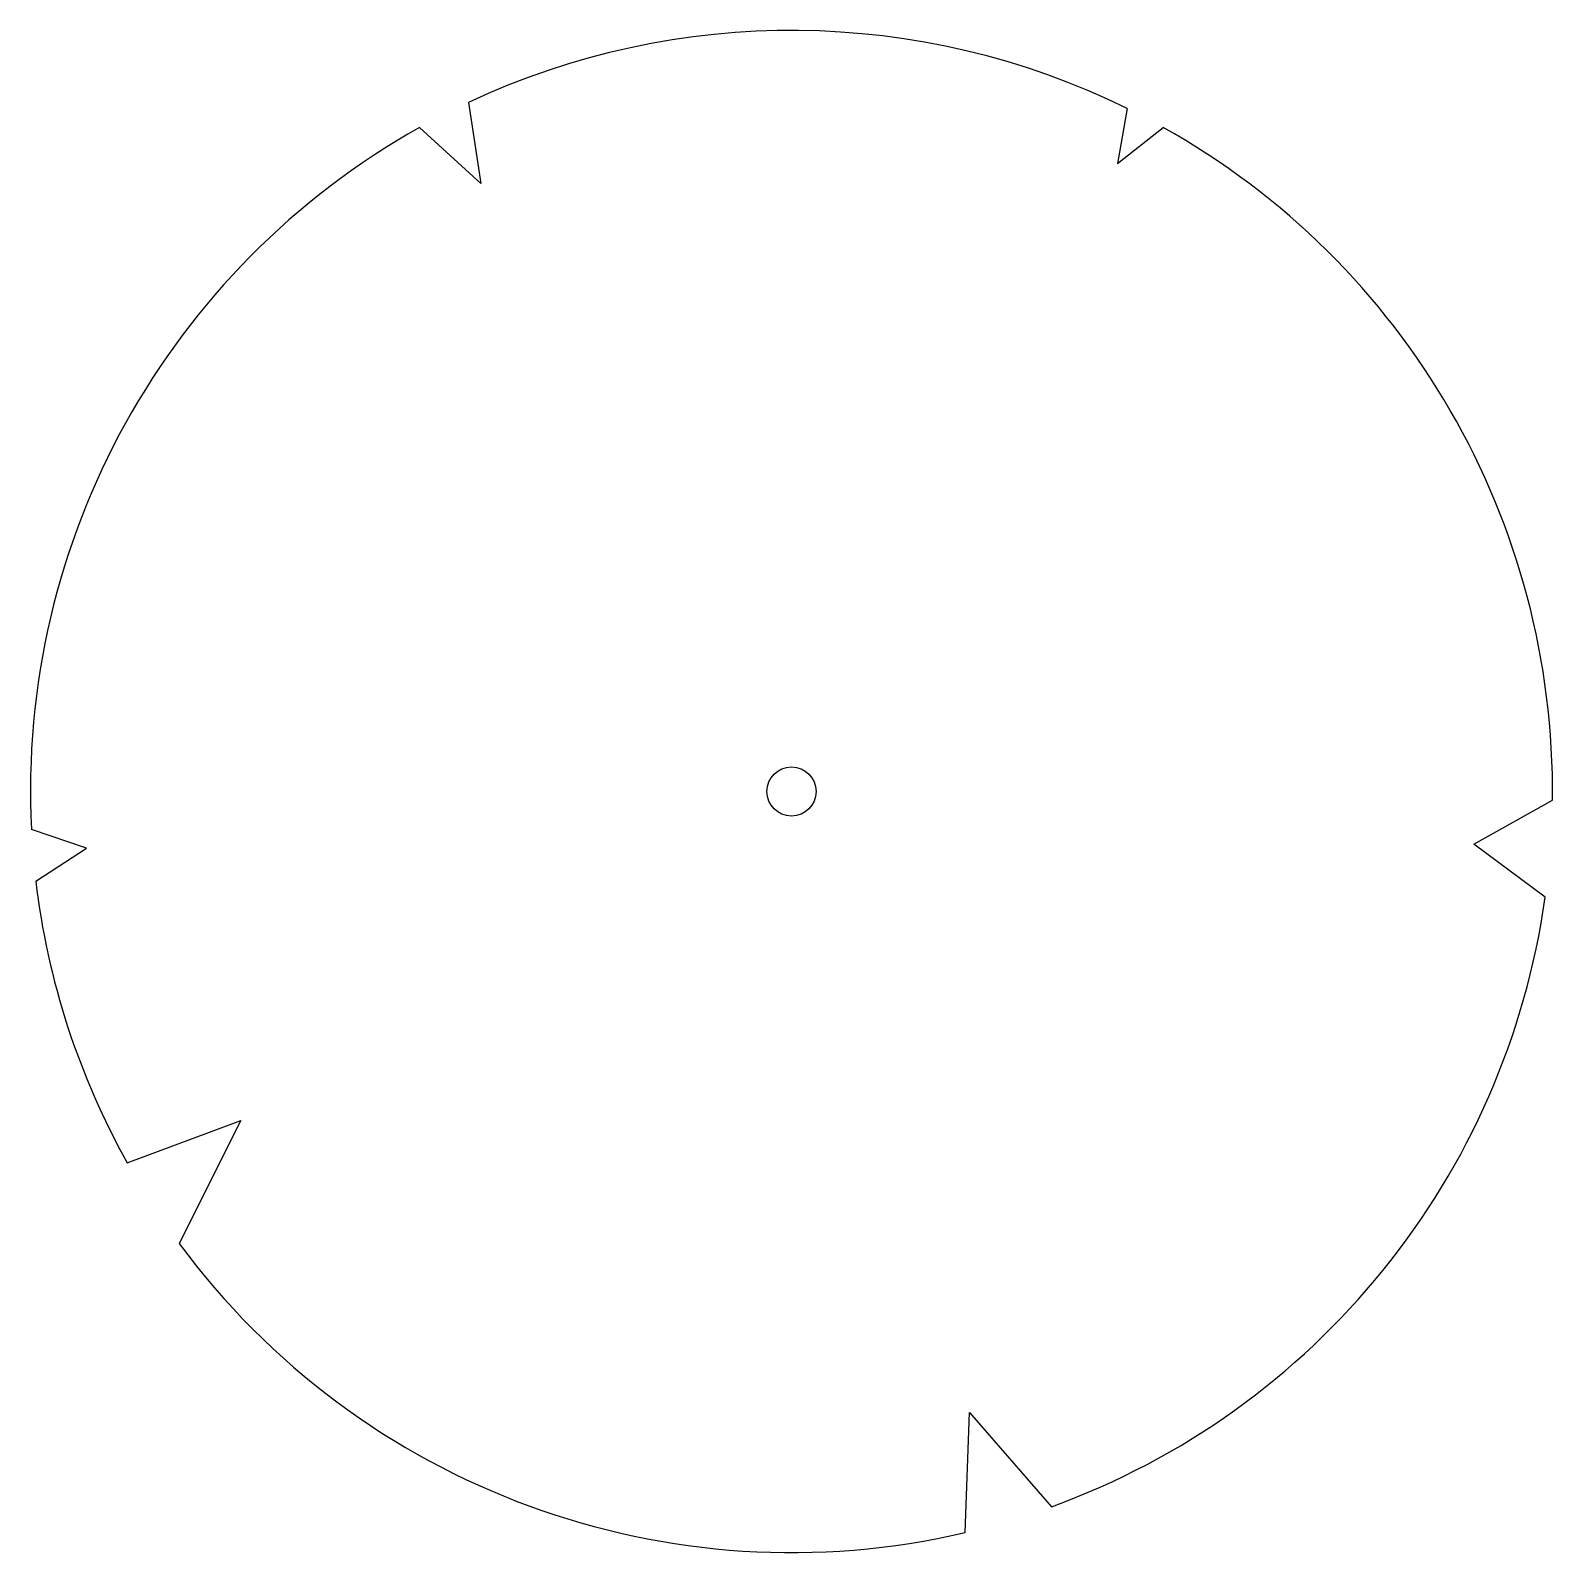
# Model space of a CAD drawing. Extents: x -1.5 to 1.5, y -1.5 to 1.5.
import ezdxf

# ---------------------------------------------------------------- set-up
doc = ezdxf.new("R2010")
doc.units = 0
doc.header["$MEASUREMENT"] = 0
doc.layers.add('P-ARVORE', color=2, linetype='CONTINUOUS')

msp = doc.modelspace()

# ---------------------------------------------------------------- linework, layer by layer
at = {"layer": 'P-ARVORE'}
for p, q in [((-0.6369, 1.3581), (-0.6122, 1.1982)), ((0.6614, 1.3463), (0.6425, 1.2377)), ((-0.6122, 1.1982), (-0.733, 1.3087)), ((0.6425, 1.2377), (0.7328, 1.3088)), ((1.3447, -0.1038), (1.4999, -0.017)), ((-1.3892, -0.1118), (-1.4981, -0.0746)), ((-1.4896, -0.1767), (-1.3892, -0.1118)), ((1.4855, -0.2084), (1.3447, -0.1038)), ((-1.3092, -0.7321), (-1.0856, -0.6482)), ((-1.0856, -0.6482), (-1.2067, -0.8911)), ((0.3425, -1.4604), (0.3505, -1.2242)), ((0.3505, -1.2242), (0.5126, -1.4097))]:
    msp.add_line(p, q, dxfattribs=at)
msp.add_circle((0, 0), 0.0485, dxfattribs=at)
for start, end in [(63.8364, 115.1235), (119.2543, 182.8494), (359.3505, 60.7566), (186.7632, 209.2143), (289.9839, 352.0151), (216.4444, 283.1972)]:
    msp.add_arc((0, 0), 1.5, start, end, dxfattribs=at)

doc.saveas('drawing.dxf')
